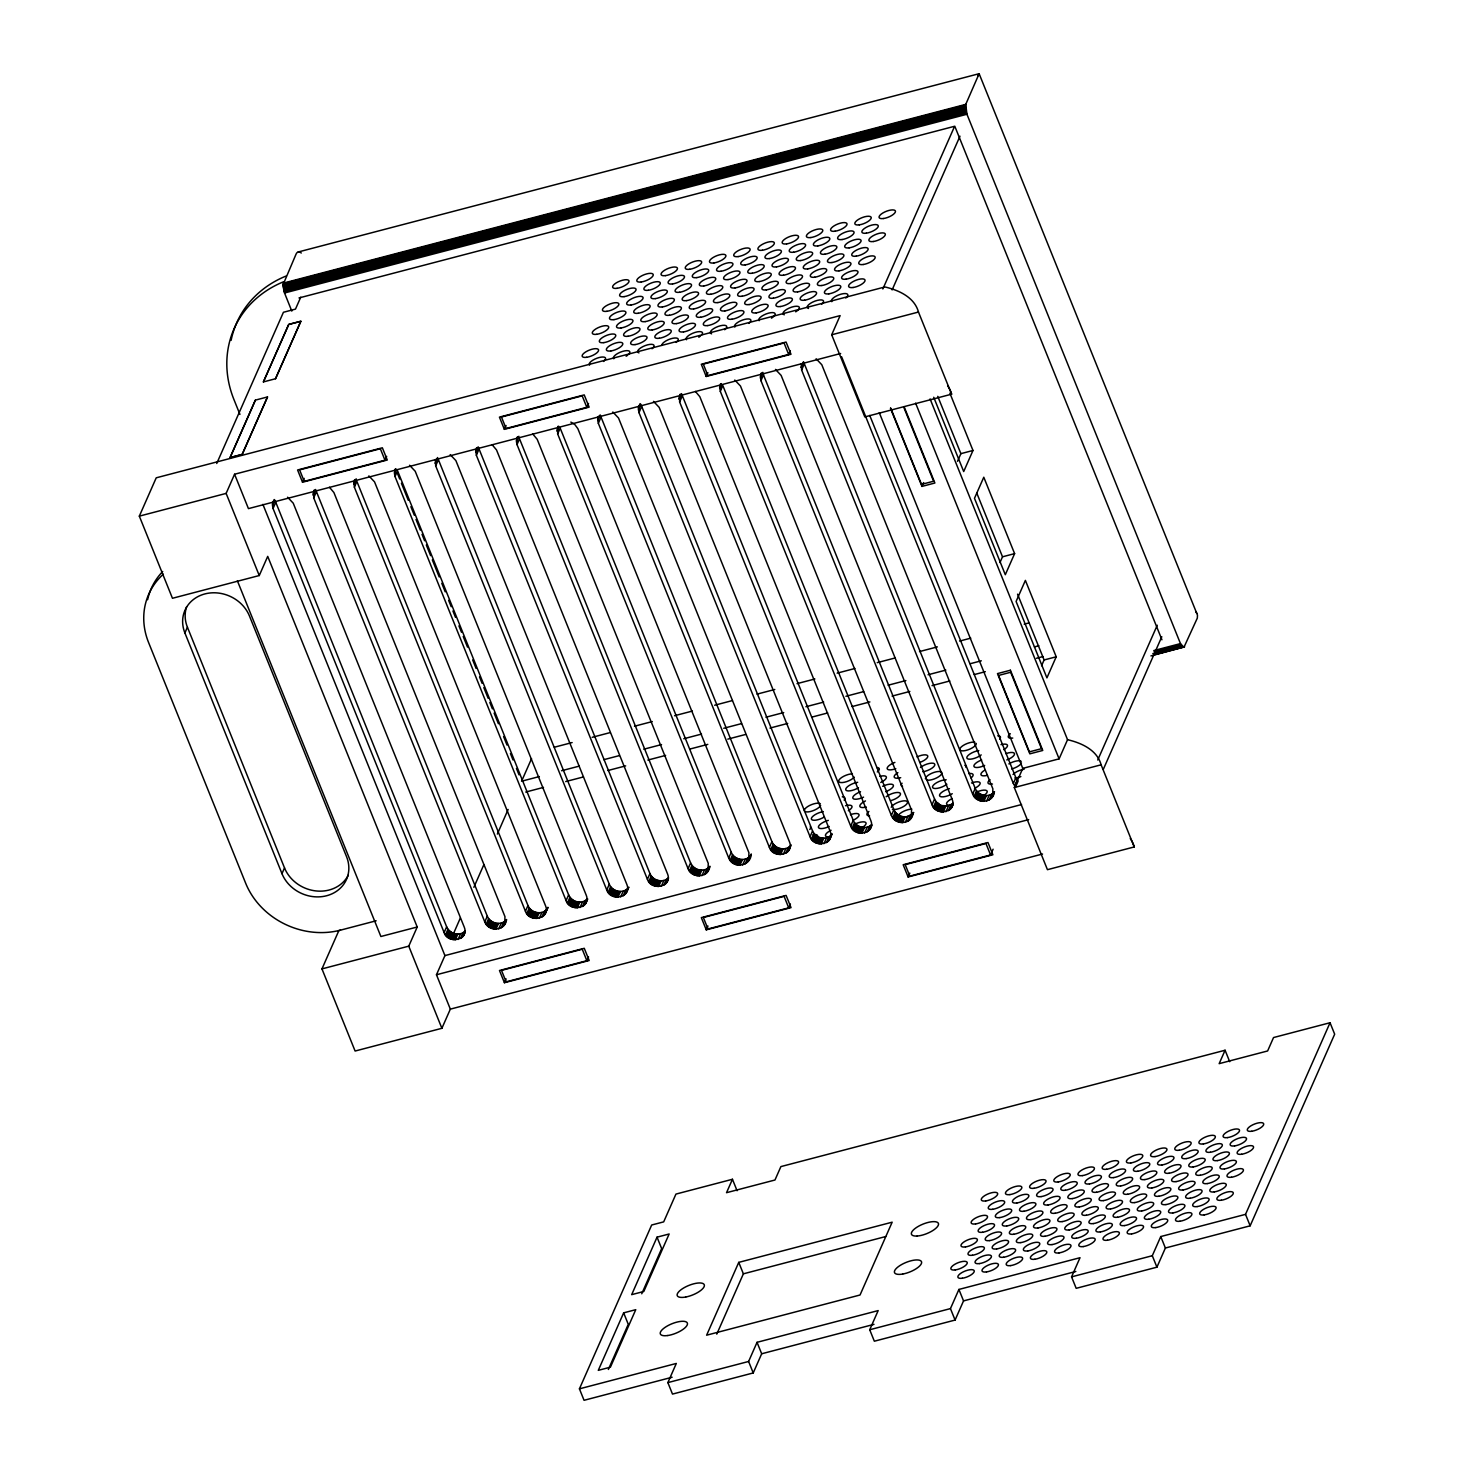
<?xml version="1.0" encoding="UTF-8"?>
<svg xmlns="http://www.w3.org/2000/svg" width="1474" height="1474" viewBox="0 0 1474 1474"><rect width="100%" height="100%" fill="white"/><g stroke="black" fill="none" stroke-linecap="round" stroke-linejoin="round"><path stroke-width="1.5" d="M291.815 311.106L284.537 292.994L283.119 284.611L296.034 254.191A22.018 7.02 75.3 0 1 301.286 253.012M977.796 75.874L979.123 73.7L1197.478 615.137L1197.33 618.085L1183.935 647.326L1180.471 643.604L966.944 114.253L965.746 104.378L979.123 73.7L298.245 251.98M287.559 497.199L293.234 503.187L464.31 927.275C469.414 940.209 447.746 944.466 444.116 932.563L273.04 508.475L272.782 502.118M506.43 920.329C504.753 931.328 488.336 931.826 484.78 921.913L313.704 497.825L313.944 490.289M368.868 475.899L374.543 481.887L545.62 905.976C550.742 918.91 529.074 923.166 525.444 911.264L354.368 487.175L354.589 479.64M409.532 465.25L415.207 471.238L586.284 895.326C591.387 908.26 569.719 912.517 566.09 900.614L395.014 476.526L395.253 468.99M492.095 444.669L496.517 449.938L667.593 874.027C672.715 886.961 651.047 891.217 647.418 879.315L476.342 455.226L476.563 447.691M709.713 867.081C708.036 878.08 691.638 878.578 688.063 868.665L517.006 444.577L517.227 437.041M329.457 487.268L333.898 492.537L504.956 916.625L504.734 924.161M557.651 433.927L560.194 428.179L731.27 852.267C734.163 860.263 747.023 862.401 751.224 854.515C750.413 866.601 732.854 868.96 728.727 858.015L557.651 433.927L557.891 426.391M612.816 412.001L618.509 417.99L789.567 842.078C794.689 854.994 773.021 859.268 769.391 847.366L598.315 423.278L598.057 416.902M653.479 401.352L659.154 407.34L830.231 831.428C835.353 844.344 813.685 848.619 810.055 836.716L638.979 412.628L638.721 406.253M695.378 391.421L699.818 396.69L870.894 820.778C875.998 833.694 854.33 837.969 850.701 826.066L679.625 401.978L679.864 394.442M913.014 813.814C911.337 824.832 894.939 825.329 891.365 815.417L720.289 391.329L720.528 383.793M775.453 369.403L781.128 375.391L952.204 799.479C957.326 812.395 935.658 816.651 932.029 804.767L760.952 380.661L761.174 373.143M570.843 422.098L574.565 424.217L577.845 428.639L748.921 852.727L748.681 860.263M734.789 380.052L740.482 386.041L911.558 810.129L911.319 817.646M435.42 459.519L435.678 465.876L606.754 889.964C610.383 901.867 632.051 897.611 626.947 884.676L455.871 460.588L450.178 454.6M801.34 363.654L801.616 370.011L972.674 794.118C976.249 804.03 992.647 803.533 994.324 792.515M708.017 870.913L708.257 863.377L537.181 439.289L532.759 434.019M992.628 796.347L992.868 788.83L821.792 364.723L816.117 358.753M255.389 400.117L230.11 457.585L242.141 454.434L267.513 396.948L255.389 400.117L230.036 457.603L242.215 454.416L267.513 396.948M263.404 381.913L288.683 324.446L300.807 321.277L275.527 378.744L263.404 381.913L288.775 324.427L300.88 321.258L275.509 378.744M473.854 887.33L483.767 864.87M508.125 809.466L497.346 834.081M139.33 516.14L156.226 477.816L884.916 286.951A207.41 73.184 -22 0 1 918.468 312.046L951.614 394.184L864.814 416.921L831.686 334.782L840.125 315.62L234.569 474.241L226.13 493.403L259.258 575.542L172.458 598.278L139.33 516.14L226.13 493.403M216.733 463.499L283.432 312.267L295.482 309.116L300.733 297.214M184.895 632.954A35.229 30.991 23.8 0 1 204.849 593.93A35.229 30.991 23.8 0 1 249.475 616.04L346.574 856.726A35.229 30.991 23.8 0 1 326.602 895.75A35.229 30.991 23.8 0 1 281.976 873.658L184.895 632.954L187.419 627.205A35.229 30.991 23.8 0 1 186.59 606.846M272.469 503.334L274.164 499.52M272.34 504.624L274.035 500.792M272.395 505.914L274.919 500.165L446.659 926.814C449.386 933.871 459.648 936.653 465.139 931.126L462.596 936.874M273.04 508.475L275.583 502.726M259.258 575.542L267.715 556.38L417.216 926.999L408.759 946.161L441.887 1028.299L355.105 1051.036L321.958 968.897L338.873 930.573L376.165 920.789M302.52 482.219L297.582 469.985L382.356 447.783L387.293 460.017L302.52 482.219L304.197 478.387M313.004 493.974L314.681 490.142M313.059 495.264L315.583 489.515L487.304 916.165C490.142 923.682 501.639 926.206 506.614 919.5L504.071 925.248M313.704 497.825L316.247 492.076M353.649 483.325L355.345 479.492M353.705 484.614L356.247 478.866M354.368 487.175L356.892 481.427L527.968 905.515C530.787 913.032 542.303 915.557 547.259 908.85M384.972 460.201L380.347 448.741L299.609 469.893L304.234 481.353L384.972 460.201L386.667 456.369M394.313 472.675L396.009 468.843M394.369 473.965L396.064 470.132M395.014 476.526L397.556 470.777L568.632 894.865C571.359 901.922 581.622 904.704 587.113 899.177L584.57 904.925M435.033 463.315L437.557 457.566L609.296 884.216C612.115 891.715 623.613 894.257 628.587 887.532M435.678 465.876L438.22 460.128M281.976 873.658L284.519 867.91L187.419 627.205M475.641 451.357L477.318 447.525M475.678 452.665L478.221 446.917L649.942 873.566C652.687 880.623 662.95 883.387 668.422 877.878L665.88 883.626M476.342 455.226L478.866 449.478M504.366 429.339L499.428 417.124L584.22 394.903L589.139 407.137L504.366 429.339L506.061 425.507M516.287 440.708L517.982 436.875M516.342 442.016L518.885 436.267M517.006 444.577L519.53 438.828L690.606 862.916C693.425 870.415 704.941 872.958 709.897 866.233L707.373 871.982M556.951 430.058L558.646 426.226M557.006 431.366L558.701 427.534M586.818 407.321L582.193 395.861L501.455 417.013L506.079 428.473L586.818 407.321L588.513 403.489M597.615 419.408L599.292 415.576M597.67 420.716L600.194 414.968L771.915 841.617C774.661 848.656 784.923 851.438 790.396 845.929L787.871 851.677M598.315 423.278L600.858 417.529M638.408 407.487L640.084 403.655M638.26 408.759L639.956 404.926M638.316 410.067L640.858 404.318L812.579 830.967C815.398 838.466 826.914 841.009 831.87 834.284M638.979 412.628L641.503 406.879M678.924 398.109L680.62 394.277M444.116 932.563L446.659 926.814M678.98 399.417L681.522 393.669L853.243 820.318C855.97 827.356 866.233 830.138 871.724 824.629L869.181 830.378M679.625 401.978L682.167 396.23M445.461 934.94L448.004 929.191M446.364 936.027L448.888 930.278M447.396 936.985L449.938 931.236M448.557 937.832L451.081 932.084M449.791 938.551L452.334 932.802M451.118 939.104L460.349 917.989M531.561 758.631L521.593 781.22L539.373 776.558M441.887 1028.299L450.344 1009.137L436.47 974.756L444.927 955.594L262.906 504.366M452.5 939.509L455.042 933.761M453.918 939.749L456.443 934.019M455.319 939.841L457.861 934.092M458.064 939.472L460.607 933.724M706.212 376.478L701.292 364.244L786.066 342.042L791.004 354.257L706.212 376.478L707.907 372.646M460.551 938.459L463.076 932.71M461.638 937.74L464.163 931.992M463.407 935.898L465.102 932.065M719.588 387.459L721.283 383.627M719.644 388.749L721.32 384.917M484.78 921.913L487.304 916.165M720.289 391.329L722.831 385.58L893.907 809.668C896.726 817.167 908.224 819.71 913.198 812.985M486.125 924.29L488.649 918.542M487.028 925.377L489.552 919.629M488.06 926.335L490.584 920.587M489.202 927.183L491.745 921.434M490.455 927.901L492.998 922.153M491.782 928.454L494.324 922.706M493.164 928.86L495.688 923.111M494.564 929.099L497.107 923.35M495.983 929.173L498.507 923.443M498.728 928.823L501.252 923.074M501.197 927.809L503.739 922.061M502.284 927.091L504.827 921.342M503.26 926.225L505.785 920.476M760.252 376.81L761.929 372.977M760.289 378.099L761.984 374.267M525.444 911.264L527.968 905.515M760.952 380.661L763.477 374.93L762.832 372.351M526.771 913.64L529.313 907.892M527.674 914.728L530.216 908.979M528.724 915.686L531.248 909.937M529.866 916.533L532.409 910.785M531.119 917.252L533.662 911.503M532.446 917.805L534.97 912.056M504.421 982.716L499.483 970.5L584.257 948.298L589.195 960.514L504.421 982.716L506.098 978.883M533.828 918.21L536.352 912.461M535.228 918.449L537.77 912.701M536.647 918.523L539.171 912.774M539.373 918.173L541.916 912.424M788.664 354.442L784.057 342.981L703.301 364.133L707.925 375.594L788.664 354.442L790.359 350.609M541.861 917.16L544.403 911.411M542.948 916.441L545.491 910.692M543.906 915.575L546.449 909.827M546.191 911.116L547.886 907.284M544.735 914.599L547.923 907.763M800.953 367.45L803.496 361.701L975.217 788.369C978.036 795.868 989.551 798.392 994.508 791.685L991.984 797.434M566.09 900.614L568.632 894.865M801.616 370.011L804.141 364.262M567.435 902.991L569.977 897.242M568.338 904.059L570.88 898.311M569.369 905.036L571.912 899.287M570.53 905.884L573.054 900.135M571.783 906.602L574.307 900.854M573.11 907.155L575.634 901.406M574.473 907.56L577.016 901.812M575.892 907.8L578.416 902.051M577.292 907.873L579.835 902.125M580.037 907.523L582.58 901.775M582.525 906.51L585.049 900.761M583.612 905.791L586.136 900.043M585.381 903.931L587.739 899.029M606.754 889.964L609.296 884.216M608.099 892.341L610.623 886.593M609.002 893.41L611.526 887.661M610.033 894.386L612.576 888.638M611.194 895.234L613.718 889.485M612.429 895.952L614.971 890.204M613.755 896.505L616.298 890.757M882.852 288.978L954.36 126.856M586.873 960.698L582.248 949.238L501.51 970.389L506.135 981.85L586.873 960.698L588.55 956.866M615.137 896.911L617.68 891.162M616.537 897.15L619.08 891.402M617.956 897.224L620.499 891.475M620.701 896.874L623.244 891.125M623.189 895.86L625.713 890.112M624.276 895.142L626.8 889.393M625.234 894.276L627.758 888.527M626.045 893.281L628.882 887.201M892.12 289.917L959.979 136.198M647.418 879.315L649.942 873.566M648.763 881.692L651.287 875.943M649.647 882.76L652.19 877.012M650.697 883.737L653.222 877.988M651.84 884.584L654.382 878.836M653.093 885.284L655.635 879.554M654.419 885.856L656.962 880.107M655.801 886.261L658.325 880.512M657.201 886.5L659.744 880.752M658.62 886.574L661.144 880.826M661.365 886.224L663.89 880.475M663.834 885.211L666.377 879.462M664.921 884.492L667.464 878.744M666.709 882.631L668.404 878.799M688.063 868.665L690.606 862.916M689.408 871.042L691.951 865.293M690.311 872.111L692.854 866.362M691.343 873.087L693.886 867.338M692.504 873.935L695.046 868.186M693.757 874.635L696.281 868.886M695.083 875.206L697.607 869.457M696.447 875.611L698.989 869.863M697.865 875.851L700.39 870.102M699.266 875.924L701.808 870.176M702.011 875.574L704.554 869.826M704.498 874.561L707.041 868.812M705.585 873.824L708.128 868.075M706.543 872.976L709.086 867.228M728.727 858.015L731.27 852.267M730.072 860.392L732.615 854.644M730.975 861.461L733.499 855.712M732.007 862.437L734.549 856.689M733.168 863.285L735.692 857.536M734.402 863.985L736.945 858.236M706.267 929.854L701.329 917.62L786.103 895.418L791.041 907.634L706.267 929.854L707.962 926.022M735.729 864.556L738.271 858.808M737.111 864.962L739.653 859.213M738.529 865.201L741.053 859.453M739.93 865.275L742.472 859.526M742.675 864.925L745.218 859.176M745.162 863.911L747.687 858.163M746.249 863.174L748.774 857.426M747.207 862.327L749.75 856.578M748.018 861.332L751.187 854.017M904.225 407.008L934.885 483.011L921.969 486.402L923.645 482.569M769.391 847.366L771.915 841.617M770.736 849.743L773.26 843.994M771.639 850.811L774.163 845.063M772.671 851.788L775.195 846.039M773.813 852.635L776.356 846.887M775.066 853.335L777.609 847.587M776.393 853.907L778.935 848.158M777.775 854.312L780.299 848.563M779.175 854.552L781.717 848.803M780.594 854.625L783.118 848.877M783.339 854.275L785.863 848.527M957.51 461.325L960.882 453.66L937.759 396.34M785.808 853.262L788.35 847.513M786.895 852.525L789.438 846.776M788.682 850.682L791.225 844.934M949.882 393.171L972.987 450.473L963.701 471.551L933.724 397.261M810.055 836.716L812.579 830.967M811.382 839.093L813.924 833.344M812.285 840.162L814.827 834.413M813.335 841.138L815.859 835.389M814.477 841.986L817.02 836.237M815.73 842.686L818.254 836.937M817.057 843.257L819.581 837.508M788.719 907.837L784.094 896.358L703.356 917.51L707.981 928.97L788.719 907.837L790.414 904.004M818.438 843.662L820.963 837.914M672.126 1377.232L584.054 1400.3L579.429 1388.84L651.674 1225.005L663.687 1221.872L675.94 1194.087L732.449 1179.274L737.074 1190.734M819.839 843.902L822.381 838.153M821.258 843.976L823.782 838.227M823.984 843.625L826.527 837.877M826.472 842.612L829.014 836.864M827.559 841.875L830.102 836.127M828.517 841.028L831.06 835.279M829.346 840.033L832.184 833.952M623.649 1312.855L598.297 1370.341L610.402 1367.172L635.755 1309.686L623.649 1312.855L628.274 1324.315L608.357 1369.475M657.036 1237.165L631.683 1294.651L643.788 1291.482L669.141 1233.996L657.036 1237.165L661.66 1248.625L641.743 1293.785M850.701 826.066L853.243 820.318M852.046 828.443L854.588 822.695M852.949 829.512L855.491 823.763M853.98 830.488L856.523 824.74M855.141 831.336L857.665 825.587M856.394 832.036L858.918 826.288M857.721 832.607L860.245 826.859M859.084 833.013L861.627 827.264M860.503 833.252L863.027 827.504M861.903 833.326L864.446 827.577M864.648 832.976L867.191 827.227M867.136 831.962L869.66 826.214M868.223 831.225L870.747 825.477M869.992 829.383L871.687 825.551M999.962 562.552L1002.504 556.803L976.801 493.127M891.365 815.417L893.907 809.668M732.449 1179.274L726.535 1192.687L774.974 1180.011L780.888 1166.597L1225.078 1050.243L1229.703 1061.704M892.71 817.794L895.234 812.045M893.613 818.862L896.137 813.114M894.644 819.839L897.187 814.09M895.805 820.686L898.329 814.938M1014.609 553.634L1005.305 574.713L974.48 498.304L983.784 477.226L1014.609 553.634L1002.504 556.803M897.04 821.387L899.582 815.638M898.366 821.958L900.909 816.209M899.748 822.363L902.291 816.614M901.148 822.603L903.691 816.854M902.567 822.676L905.11 816.928M905.312 822.326L907.837 816.578M907.8 821.313L910.324 815.564M908.887 820.576L911.411 814.827M909.845 819.71L912.369 813.961M910.656 818.733L913.493 812.653M1225.078 1050.243L1219.164 1063.657L1267.622 1050.962L1273.536 1037.549L1330.045 1022.735L1245.53 1214.355L1160.757 1236.557L1165.381 1248.017L1156.924 1267.179L1076.186 1288.331L1071.561 1276.871L1080.018 1257.709L958.911 1289.437L963.535 1300.897L955.078 1320.059L874.34 1341.211L869.715 1329.751L878.172 1310.589L757.046 1342.317L761.671 1353.777L753.232 1372.939L672.494 1394.091L667.869 1382.612L676.308 1363.45L579.429 1388.84M932.029 804.767L934.553 799.019L763.477 374.93M933.374 807.144L935.898 801.395L934.553 799.019M934.258 808.213L936.801 802.464L935.898 801.395M935.308 809.189L937.832 803.441L936.801 802.464M936.451 810.037L938.993 804.288L937.832 803.441M908.113 876.975L903.175 864.741L987.967 842.538L992.886 854.773L908.113 876.975L909.808 873.142M937.704 810.737L940.246 804.988L938.993 804.288M738.75 1262.37L706.636 1335.186L860.042 1295.001L892.157 1222.186L738.75 1262.37L743.375 1273.831L716.769 1334.154M939.03 811.308L941.573 805.559L948.501 805.928L953.033 803.312L950.49 809.06M940.412 811.713L942.936 805.965M941.812 811.953L944.355 806.204M943.231 812.027L945.755 806.278M945.976 811.677L948.501 805.928M948.445 810.663L950.988 804.915M949.532 809.926L952.075 804.178M951.32 808.084L953.015 804.251M972.674 794.118L975.217 788.369M974.019 796.494L976.562 790.746M974.922 797.563L977.465 791.814M975.954 798.539L978.496 792.791M977.115 799.387L979.657 793.638M978.368 800.087L980.892 794.339M979.694 800.658L982.218 794.91M981.058 801.064L983.6 795.315M1041.565 665.714L1044.108 659.965L1017.557 594.169M982.476 801.303L985.001 795.555M983.877 801.377L986.419 795.628M986.622 801.027L989.165 795.278M989.109 800.014L991.652 794.265M990.196 799.277L992.739 793.528M991.154 798.411L993.697 792.662M1056.213 656.796L1046.927 677.874L1016.102 601.466L1025.388 580.388L1056.213 656.796L1044.108 659.965M753.232 1372.939L748.608 1361.479L757.046 1342.317M1015.881 777.719L1017.226 780.096L1014.683 785.845L1013.338 783.468L1015.881 777.719L869.734 415.428M930.076 398.901L1067.544 739.69A207.41 73.184 -22 0 1 1101.115 764.803L1134.243 846.942L1047.443 869.678L1014.315 787.54L1022.772 768.378L879.278 412.683M1015.586 786.913L1018.11 781.165L1017.226 780.096M990.565 854.957L985.94 843.497L905.202 864.648L909.827 876.109L990.565 854.957L993.107 849.208M1022.772 768.378L1059.106 758.852L1067.544 739.69M1097.743 760.013L1157.256 625.234M1103.307 769.373L1161.807 636.713M955.078 1320.059L950.454 1308.599L958.911 1289.437M1156.924 1267.179L1152.3 1255.719L1160.757 1236.557M1165.381 1248.017L1250.155 1225.815L1334.67 1034.195L1330.045 1022.735M283.34 283.119L965.746 104.378M283.211 283.8L965.599 105.078M283.119 284.611L965.525 105.87M283.1 285.495L965.507 106.754M283.137 286.472L965.544 107.731M283.248 287.504L965.636 108.763M283.395 288.591L965.802 109.85M283.616 289.696L966.004 110.955M283.874 290.82L966.281 112.079M284.187 291.926L966.594 113.185M284.537 292.994L966.944 114.253M299.001 297.951L954.784 126.23L1161.936 639.79M831.686 334.782L918.468 312.046M840.641 353.502L248.443 508.622L234.569 474.241M960.882 453.66L972.987 450.473M554.316 747.226L572.133 742.564M592.179 737.313L609.996 732.633M634.483 726.221L652.3 721.56M674.576 715.719L692.393 711.058M714.65 705.235L732.467 700.555M756.973 694.143L774.79 689.482M797.047 683.641L814.864 678.98M837.14 673.157L854.957 668.477M877.214 662.655L895.031 657.994M919.536 651.563L937.353 646.902M959.611 641.079L970.758 638.15M1024.19 624.165L1028.649 622.986M561.576 770.736L579.356 766.093M603.787 759.681L619.338 755.609M643.769 749.216L661.531 744.573M683.752 738.75L701.513 734.089M723.734 728.267L741.496 723.623M765.927 717.23L783.707 712.568M805.909 706.746L823.671 702.103M845.892 696.281L863.653 691.619M888.103 685.226L905.865 680.564M928.067 674.76L945.847 670.099M970.261 663.705L981.316 660.813M1034.416 646.902L1038.838 645.741M525.739 792.054L543.501 787.392M565.703 781.57L583.464 776.927M607.896 770.534L625.658 765.872M647.86 760.068L665.622 755.407M690.035 749.013L707.796 744.37M727.788 739.137L745.549 734.476M769.962 728.082L787.724 723.421M812.156 717.027L827.688 712.955M852.119 706.562L869.881 701.919M892.083 696.096L909.845 691.453M932.047 685.631L949.809 680.97M974.24 674.576L985.332 671.683M1036.406 658.307L1043.058 656.556M1153.792 650.587L1180.471 643.604M1154.234 651.471L1180.895 644.47M1154.676 652.245L1181.356 645.262M1152.926 653.516L1181.816 645.944M1153.368 654.069L1182.277 646.496M1153.829 654.474L1182.719 646.92M1154.253 654.769L1183.161 647.197M1150.936 655.912L1184.58 646.883M417.216 926.999L380.882 936.506L237.388 580.811M321.958 968.897L408.759 946.161M1014.315 787.54L1101.115 764.803M444.927 955.594L1021.537 804.546M436.47 974.756L1028.668 819.618M450.344 1009.137L1042.542 854.017M743.375 1273.831L885.671 1236.557M761.671 1353.777L873.99 1324.352M963.535 1300.897L1075.836 1271.472M667.869 1382.612L748.608 1361.479M869.715 1329.751L950.454 1308.599M1071.561 1276.871L1152.3 1255.719M940.246 804.988L941.573 805.559M1195.709 611.452L1196.833 613.368M1245.53 1214.355L1250.155 1225.815M915.612 403.157L1059.106 758.852M903.654 406.935L933.613 481.224L921.508 484.393L890.683 407.985M890.443 408.28L921.969 486.402M1013.338 783.468L841.617 356.8M397.132 472.638L399.712 479.032M401.425 483.288L408.298 500.312M410.859 506.688L414.305 515.2M416.018 519.456L420.311 530.106M422.025 534.362L424.604 540.737M426.318 544.993L430.611 555.643M432.324 559.899L439.197 576.924M441.776 583.299L445.203 591.811M448.63 600.323L451.21 606.717M452.923 610.973L455.503 617.348M458.93 625.86L461.509 632.254M463.223 636.51L467.516 647.141M472.675 659.91L476.102 668.422M479.529 676.934L482.109 683.328M483.822 687.584L488.115 698.215M489.829 702.472L492.408 708.865M494.122 713.121L498.415 723.752M503.574 736.521L507.001 745.033M510.446 753.546L513.007 759.939M516.453 768.451L519.014 774.827M239.93 414.415L233.924 399.509A110.071 96.823 23.8 0 1 283.469 281.81M340.476 930.149A74.861 65.851 23.8 0 1 245.642 883.166L148.561 642.461A74.861 65.851 23.8 0 1 163.338 574.197M348.361 875.077A35.229 30.991 23.8 0 1 315.841 890.922A35.229 30.991 23.8 0 1 284.519 867.91M147.603 599.715A74.861 65.851 23.8 0 1 162.711 571.488M854.275 777.167A8.807 3.114 -22 0 1 842.557 782.547A8.807 3.114 -22 0 1 840.309 778.53A8.807 3.114 -22 0 1 852.414 773.85M858.476 787.761A8.807 3.114 -22 0 1 845.707 789.585A8.807 3.114 -22 0 1 857.684 782.307M876.643 767.512A8.807 3.114 -22 0 1 877.288 771.971M879.867 776.374A8.807 3.114 -22 0 1 886.408 777.167A8.807 3.114 -22 0 1 880.752 782.473M895.805 768.691A8.807 3.114 -22 0 1 887.127 768.562A8.807 3.114 -22 0 1 894.902 762.39M900.706 777.701A8.807 3.114 -22 0 1 894.294 777.277A8.807 3.114 -22 0 1 897.887 772.652M920.476 767.438A8.807 3.114 -22 0 1 931.568 763.145A8.807 3.114 -22 0 1 933.632 766.83A8.807 3.114 -22 0 1 922.89 771.768M917.012 756.936A8.807 3.114 -22 0 1 927.68 755.775A8.807 3.114 -22 0 1 920.034 762.353M976.267 743.467A8.807 3.114 -22 0 1 965.636 750.506A8.807 3.114 -22 0 1 961.416 746.802A8.807 3.114 -22 0 1 974.922 742.288M981.205 754.909A8.807 3.114 -22 0 1 970.113 759.202A8.807 3.114 -22 0 1 968.049 755.499A8.807 3.114 -22 0 1 978.791 750.579M1000.975 744.646A8.807 3.114 -22 0 1 1007.387 745.052A8.807 3.114 -22 0 1 1003.794 749.695M997.751 735.784A8.807 3.114 -22 0 1 999.612 739.1M1012.749 738.069A8.807 3.114 -22 0 1 1010.316 733.72M1021.445 763.016A8.807 3.114 -22 0 1 1011.68 768.967M1008.861 763.919A8.807 3.114 -22 0 1 1021.206 761.376M1005.876 753.656A8.807 3.114 -22 0 1 1014.554 753.767A8.807 3.114 -22 0 1 1006.779 759.958M987.451 775.306A8.807 3.114 -22 0 1 981.039 774.9A8.807 3.114 -22 0 1 984.632 770.257M984.669 765.411A8.807 3.114 -22 0 1 974.001 766.572A8.807 3.114 -22 0 1 981.647 759.994M968.639 773.574A8.807 3.114 -22 0 1 971.071 777.904M964.788 765.282A8.807 3.114 -22 0 1 965.949 767.383M946.842 784.242A8.807 3.114 -22 0 1 935.198 788.535A8.807 3.114 -22 0 1 934.553 784.076A8.807 3.114 -22 0 1 946.197 779.783M925.432 778.88A8.807 3.114 -22 0 1 936.045 771.842A8.807 3.114 -22 0 1 940.265 775.545A8.807 3.114 -22 0 1 926.759 780.041M902.53 786.397A8.807 3.114 -22 0 1 902.07 783.228M886.114 796.771A8.807 3.114 -22 0 1 900.098 793.104A8.807 3.114 -22 0 1 890.572 800.695M882.65 786.268A8.807 3.114 -22 0 1 893.318 785.108A8.807 3.114 -22 0 1 885.671 791.685M866.343 807.033A8.807 3.114 -22 0 1 859.803 806.241A8.807 3.114 -22 0 1 865.459 800.935M863.561 797.139A8.807 3.114 -22 0 1 852.893 798.3A8.807 3.114 -22 0 1 860.54 791.722M845.505 805.707A8.807 3.114 -22 0 1 851.917 806.131A8.807 3.114 -22 0 1 848.324 810.755M842.28 796.844A8.807 3.114 -22 0 1 844.141 800.161M824.095 817.112A8.807 3.114 -22 0 1 811.345 818.918A8.807 3.114 -22 0 1 823.303 811.64M820.631 805.449A8.807 3.114 -22 0 1 808.194 811.898A8.807 3.114 -22 0 1 807.457 806.72A8.807 3.114 -22 0 1 820.392 803.809M1020.856 776.614A8.807 3.114 -22 0 1 1014.904 777.83M1013.043 774.513A8.807 3.114 -22 0 1 1024.135 769.207M992.463 784.039A8.807 3.114 -22 0 1 990.031 779.709M976.433 792.201A8.807 3.114 -22 0 1 986.843 790.727A8.807 3.114 -22 0 1 981.573 796.734M971.513 782.989A8.807 3.114 -22 0 1 980.063 782.731A8.807 3.114 -22 0 1 974.535 788.406M953.088 804.638A8.807 3.114 -22 0 1 946.548 803.846A8.807 3.114 -22 0 1 952.204 798.558M952.259 793.712A8.807 3.114 -22 0 1 939.638 795.905A8.807 3.114 -22 0 1 949.44 788.664M936.064 802.777A8.807 3.114 -22 0 1 938.625 805.044M913.696 812.45A8.807 3.114 -22 0 1 904.649 817.333M898.256 815.619A8.807 3.114 -22 0 1 911.835 809.134M891.217 807.291A8.807 3.114 -22 0 1 903.028 800.935A8.807 3.114 -22 0 1 905.441 805.265A8.807 3.114 -22 0 1 892.396 809.392M869.568 815.896A8.807 3.114 -22 0 1 868.923 811.437M853.372 824.979A8.807 3.114 -22 0 1 864.796 821.995A8.807 3.114 -22 0 1 862.401 827.411M850.387 814.717A8.807 3.114 -22 0 1 858.955 814.44A8.807 3.114 -22 0 1 853.428 820.134M829.954 836.79A8.807 3.114 -22 0 1 825.44 835.132A8.807 3.114 -22 0 1 831.096 830.267M829.199 826.472A8.807 3.114 -22 0 1 818.402 827.246A8.807 3.114 -22 0 1 828.314 820.373M813.169 834.634A8.807 3.114 -22 0 1 817.517 836.771M810.239 826.803A8.807 3.114 -22 0 1 809.76 829.512M947.635 385.82A207.41 73.184 -22 0 1 951.614 394.184M1130.263 838.559A207.41 73.184 -22 0 1 1134.243 846.942M231.105 340.365A110.071 96.823 23.8 0 1 286.011 276.062M831.797 301.673A8.807 3.114 -22 0 1 841.322 294.081A8.807 3.114 -22 0 1 845.781 298.006M808.507 308.471A8.807 3.114 -22 0 1 810.313 303.423A8.807 3.114 -22 0 1 821.423 299.922A8.807 3.114 -22 0 1 821.552 304.344M784.279 314.81A8.807 3.114 -22 0 1 786.674 309.393A8.807 3.114 -22 0 1 798.097 306.408A8.807 3.114 -22 0 1 795.702 311.825M759.128 320.706A8.807 3.114 -22 0 1 763.716 315.031A8.807 3.114 -22 0 1 774.237 312.875A8.807 3.114 -22 0 1 771.473 318.163M734.9 327.044A8.807 3.114 -22 0 1 744.425 319.471A8.807 3.114 -22 0 1 748.884 323.377M711.61 333.843A8.807 3.114 -22 0 1 713.416 328.794A8.807 3.114 -22 0 1 724.545 325.293A8.807 3.114 -22 0 1 724.674 329.734M686.46 339.739A8.807 3.114 -22 0 1 694.917 332.461A8.807 3.114 -22 0 1 701.661 334.948M700.445 336.072A8.807 3.114 -22 0 1 698.805 337.214M661.844 345.377A8.807 3.114 -22 0 1 672.807 338.265A8.807 3.114 -22 0 1 676.216 342.429M638.942 352.894A8.807 3.114 -22 0 1 640.748 347.846A8.807 3.114 -22 0 1 651.877 344.326A8.807 3.114 -22 0 1 652.005 348.767M613.792 358.772A8.807 3.114 -22 0 1 622.249 351.494A8.807 3.114 -22 0 1 628.993 353.981M627.777 355.105A8.807 3.114 -22 0 1 626.137 356.247M589.563 365.11A8.807 3.114 -22 0 1 599.107 357.537A8.807 3.114 -22 0 1 603.548 361.462M1010.409 670.228L997.474 673.6L1029.847 753.84L1042.763 750.45L1010.409 670.228M1010.685 672.255L998.58 675.442L1029.386 751.851L1041.51 748.681L1010.685 672.255M902.678 1274.052A14.537 5.122 -22 0 0 921.545 1261.836A14.537 5.122 -22 0 0 899.859 1265.613A14.537 5.122 -22 0 0 902.678 1274.052M667.777 1335.518A14.537 5.122 -22 0 0 687.455 1323.486A14.537 5.122 -22 0 0 666.377 1326.526A14.537 5.122 -22 0 0 667.777 1335.518M685.705 1297.028A14.537 5.122 -22 0 0 704.259 1284.757A14.537 5.122 -22 0 0 682.388 1288.773A14.537 5.122 -22 0 0 685.705 1297.028M917.215 1236.023A14.537 5.122 -22 0 0 938.496 1224.581A14.537 5.122 -22 0 0 919.076 1225.944A14.537 5.122 -22 0 0 917.215 1236.023M1251.776 1131.258A8.807 3.114 -22 0 0 1263.734 1123.98A8.807 3.114 -22 0 0 1250.984 1125.786A8.807 3.114 -22 0 0 1251.776 1131.258M1227.584 1137.596A8.807 3.114 -22 0 0 1239.542 1130.3A8.807 3.114 -22 0 0 1226.792 1132.124A8.807 3.114 -22 0 0 1227.584 1137.596M1203.41 1143.935A8.807 3.114 -22 0 0 1215.368 1136.638A8.807 3.114 -22 0 0 1202.618 1138.462A8.807 3.114 -22 0 0 1203.41 1143.935M1179.218 1150.254A8.807 3.114 -22 0 0 1191.176 1142.976A8.807 3.114 -22 0 0 1178.426 1144.801A8.807 3.114 -22 0 0 1179.218 1150.254M1155.026 1156.593A8.807 3.114 -22 0 0 1166.984 1149.315A8.807 3.114 -22 0 0 1154.234 1151.139A8.807 3.114 -22 0 0 1155.026 1156.593M1130.853 1162.931A8.807 3.114 -22 0 0 1142.811 1155.653A8.807 3.114 -22 0 0 1130.061 1157.477A8.807 3.114 -22 0 0 1130.853 1162.931M1106.661 1169.269A8.807 3.114 -22 0 0 1118.619 1161.991A8.807 3.114 -22 0 0 1105.869 1163.797A8.807 3.114 -22 0 0 1106.661 1169.269M1082.469 1175.607A8.807 3.114 -22 0 0 1094.427 1168.329A8.807 3.114 -22 0 0 1081.676 1170.135A8.807 3.114 -22 0 0 1082.469 1175.607M1207.298 1183.585A8.807 3.114 -22 0 0 1219.256 1176.289A8.807 3.114 -22 0 0 1206.506 1178.113A8.807 3.114 -22 0 0 1207.298 1183.585M1086.375 1215.258A8.807 3.114 -22 0 0 1098.333 1207.98A8.807 3.114 -22 0 0 1085.583 1209.785A8.807 3.114 -22 0 0 1086.375 1215.258M1110.567 1208.92A8.807 3.114 -22 0 0 1122.525 1201.642A8.807 3.114 -22 0 0 1109.775 1203.466A8.807 3.114 -22 0 0 1110.567 1208.92M1034.103 1188.284A8.807 3.114 -22 0 0 1046.061 1180.987A8.807 3.114 -22 0 0 1033.311 1182.811A8.807 3.114 -22 0 0 1034.103 1188.284M1224.452 1168.919A8.807 3.114 -22 0 0 1236.41 1161.641A8.807 3.114 -22 0 0 1223.66 1163.465A8.807 3.114 -22 0 0 1224.452 1168.919M1127.702 1194.253A8.807 3.114 -22 0 0 1139.66 1186.975A8.807 3.114 -22 0 0 1126.91 1188.799A8.807 3.114 -22 0 0 1127.702 1194.253M1120.701 1185.925A8.807 3.114 -22 0 0 1132.658 1178.647A8.807 3.114 -22 0 0 1119.908 1180.471A8.807 3.114 -22 0 0 1120.701 1185.925M1231.49 1177.247A8.807 3.114 -22 0 0 1243.448 1169.969A8.807 3.114 -22 0 0 1230.698 1171.775A8.807 3.114 -22 0 0 1231.49 1177.247M992.739 1209.288A8.807 3.114 -22 0 0 1004.697 1201.992A8.807 3.114 -22 0 0 991.947 1203.816A8.807 3.114 -22 0 0 992.739 1209.288M1009.911 1194.603A8.807 3.114 -22 0 0 1021.869 1187.325A8.807 3.114 -22 0 0 1009.119 1189.149A8.807 3.114 -22 0 0 1009.911 1194.603M985.738 1200.941A8.807 3.114 -22 0 0 997.695 1193.664A8.807 3.114 -22 0 0 984.945 1195.488A8.807 3.114 -22 0 0 985.738 1200.941M1016.913 1202.95A8.807 3.114 -22 0 0 1028.889 1195.654A8.807 3.114 -22 0 0 1016.139 1197.478A8.807 3.114 -22 0 0 1016.913 1202.95M1041.105 1196.612A8.807 3.114 -22 0 0 1053.062 1189.334A8.807 3.114 -22 0 0 1040.312 1191.139A8.807 3.114 -22 0 0 1041.105 1196.612M1065.297 1190.273A8.807 3.114 -22 0 0 1077.254 1182.996A8.807 3.114 -22 0 0 1064.504 1184.801A8.807 3.114 -22 0 0 1065.297 1190.273M1089.47 1183.935A8.807 3.114 -22 0 0 1101.428 1176.657A8.807 3.114 -22 0 0 1088.678 1178.481A8.807 3.114 -22 0 0 1089.47 1183.935M1176.086 1181.595A8.807 3.114 -22 0 0 1188.044 1174.299A8.807 3.114 -22 0 0 1175.294 1176.123A8.807 3.114 -22 0 0 1176.086 1181.595M1200.26 1175.257A8.807 3.114 -22 0 0 1212.218 1167.979A8.807 3.114 -22 0 0 1199.467 1169.785A8.807 3.114 -22 0 0 1200.26 1175.257M1151.894 1187.933A8.807 3.114 -22 0 0 1163.852 1180.637A8.807 3.114 -22 0 0 1151.102 1182.461A8.807 3.114 -22 0 0 1151.894 1187.933M1183.125 1189.923A8.807 3.114 -22 0 0 1195.082 1182.627A8.807 3.114 -22 0 0 1182.332 1184.451A8.807 3.114 -22 0 0 1183.125 1189.923M1079.336 1206.93A8.807 3.114 -22 0 0 1091.294 1199.652A8.807 3.114 -22 0 0 1078.544 1201.476A8.807 3.114 -22 0 0 1079.336 1206.93M1055.144 1213.268A8.807 3.114 -22 0 0 1067.102 1205.99A8.807 3.114 -22 0 0 1054.352 1207.796A8.807 3.114 -22 0 0 1055.144 1213.268M1030.971 1219.606A8.807 3.114 -22 0 0 1042.929 1212.31A8.807 3.114 -22 0 0 1030.179 1214.134A8.807 3.114 -22 0 0 1030.971 1219.606M1103.529 1200.591A8.807 3.114 -22 0 0 1115.486 1193.314A8.807 3.114 -22 0 0 1102.736 1195.138A8.807 3.114 -22 0 0 1103.529 1200.591M1006.779 1225.944A8.807 3.114 -22 0 0 1018.737 1218.648A8.807 3.114 -22 0 0 1005.987 1220.472A8.807 3.114 -22 0 0 1006.779 1225.944M982.587 1232.264A8.807 3.114 -22 0 0 994.545 1224.986A8.807 3.114 -22 0 0 981.795 1226.81A8.807 3.114 -22 0 0 982.587 1232.264M975.585 1223.936A8.807 3.114 -22 0 0 987.543 1216.658A8.807 3.114 -22 0 0 974.793 1218.482A8.807 3.114 -22 0 0 975.585 1223.936M1158.933 1196.243A8.807 3.114 -22 0 0 1170.89 1188.965A8.807 3.114 -22 0 0 1158.14 1190.789A8.807 3.114 -22 0 0 1158.933 1196.243M1134.74 1202.581A8.807 3.114 -22 0 0 1146.698 1195.303A8.807 3.114 -22 0 0 1133.948 1197.128A8.807 3.114 -22 0 0 1134.74 1202.581M1072.335 1198.602A8.807 3.114 -22 0 0 1084.293 1191.305A8.807 3.114 -22 0 0 1071.543 1193.129A8.807 3.114 -22 0 0 1072.335 1198.602M1048.143 1204.94A8.807 3.114 -22 0 0 1060.101 1197.643A8.807 3.114 -22 0 0 1047.351 1199.467A8.807 3.114 -22 0 0 1048.143 1204.94M1193.258 1166.929A8.807 3.114 -22 0 0 1205.216 1159.633A8.807 3.114 -22 0 0 1192.466 1161.457A8.807 3.114 -22 0 0 1193.258 1166.929M1217.45 1160.591A8.807 3.114 -22 0 0 1229.408 1153.294A8.807 3.114 -22 0 0 1216.658 1155.119A8.807 3.114 -22 0 0 1217.45 1160.591M1169.066 1173.249A8.807 3.114 -22 0 0 1181.043 1165.971A8.807 3.114 -22 0 0 1168.274 1167.795A8.807 3.114 -22 0 0 1169.066 1173.249M1096.527 1192.263A8.807 3.114 -22 0 0 1108.485 1184.985A8.807 3.114 -22 0 0 1095.735 1186.791A8.807 3.114 -22 0 0 1096.527 1192.263M1144.893 1179.587A8.807 3.114 -22 0 0 1156.85 1172.309A8.807 3.114 -22 0 0 1144.1 1174.133A8.807 3.114 -22 0 0 1144.893 1179.587M1113.662 1177.597A8.807 3.114 -22 0 0 1125.62 1170.319A8.807 3.114 -22 0 0 1112.87 1172.143A8.807 3.114 -22 0 0 1113.662 1177.597M1137.854 1171.259A8.807 3.114 -22 0 0 1149.812 1163.981A8.807 3.114 -22 0 0 1137.062 1165.805A8.807 3.114 -22 0 0 1137.854 1171.259M1186.22 1158.601A8.807 3.114 -22 0 0 1198.178 1151.305A8.807 3.114 -22 0 0 1185.428 1153.129A8.807 3.114 -22 0 0 1186.22 1158.601M1162.028 1164.939A8.807 3.114 -22 0 0 1173.986 1157.643A8.807 3.114 -22 0 0 1161.236 1159.467A8.807 3.114 -22 0 0 1162.028 1164.939M1210.412 1152.263A8.807 3.114 -22 0 0 1222.37 1144.985A8.807 3.114 -22 0 0 1209.62 1146.79A8.807 3.114 -22 0 0 1210.412 1152.263M1234.586 1145.924A8.807 3.114 -22 0 0 1246.543 1138.647A8.807 3.114 -22 0 0 1233.793 1140.471A8.807 3.114 -22 0 0 1234.586 1145.924M1241.624 1154.253A8.807 3.114 -22 0 0 1253.582 1146.975A8.807 3.114 -22 0 0 1240.832 1148.78A8.807 3.114 -22 0 0 1241.624 1154.253M1023.969 1211.259A8.807 3.114 -22 0 0 1035.927 1203.982A8.807 3.114 -22 0 0 1023.177 1205.806A8.807 3.114 -22 0 0 1023.969 1211.259M999.777 1217.598A8.807 3.114 -22 0 0 1011.735 1210.32A8.807 3.114 -22 0 0 998.985 1212.144A8.807 3.114 -22 0 0 999.777 1217.598M1058.295 1181.945A8.807 3.114 -22 0 0 1070.253 1174.649A8.807 3.114 -22 0 0 1057.503 1176.473A8.807 3.114 -22 0 0 1058.295 1181.945M1062.183 1221.596A8.807 3.114 -22 0 0 1074.159 1214.3A8.807 3.114 -22 0 0 1061.409 1216.124A8.807 3.114 -22 0 0 1062.183 1221.596M1038.009 1227.934A8.807 3.114 -22 0 0 1049.967 1220.638A8.807 3.114 -22 0 0 1037.217 1222.462A8.807 3.114 -22 0 0 1038.009 1227.934M1013.817 1234.254A8.807 3.114 -22 0 0 1025.775 1226.976A8.807 3.114 -22 0 0 1013.025 1228.8A8.807 3.114 -22 0 0 1013.817 1234.254M989.644 1240.592A8.807 3.114 -22 0 0 1001.601 1233.314A8.807 3.114 -22 0 0 988.851 1235.138A8.807 3.114 -22 0 0 989.644 1240.592M965.452 1246.93A8.807 3.114 -22 0 0 977.409 1239.652A8.807 3.114 -22 0 0 964.659 1241.476A8.807 3.114 -22 0 0 965.452 1246.93M972.453 1255.258A8.807 3.114 -22 0 0 984.411 1247.981A8.807 3.114 -22 0 0 971.661 1249.805A8.807 3.114 -22 0 0 972.453 1255.258M996.645 1248.939A8.807 3.114 -22 0 0 1008.603 1241.642A8.807 3.114 -22 0 0 995.853 1243.466A8.807 3.114 -22 0 0 996.645 1248.939M1020.819 1242.6A8.807 3.114 -22 0 0 1032.777 1235.304A8.807 3.114 -22 0 0 1020.026 1237.128A8.807 3.114 -22 0 0 1020.819 1242.6M1045.011 1236.262A8.807 3.114 -22 0 0 1056.969 1228.984A8.807 3.114 -22 0 0 1044.218 1230.79A8.807 3.114 -22 0 0 1045.011 1236.262M1069.203 1229.924A8.807 3.114 -22 0 0 1081.161 1222.646A8.807 3.114 -22 0 0 1068.41 1224.47A8.807 3.114 -22 0 0 1069.203 1229.924M1093.376 1223.586A8.807 3.114 -22 0 0 1105.334 1216.308A8.807 3.114 -22 0 0 1092.584 1218.132A8.807 3.114 -22 0 0 1093.376 1223.586M1117.568 1217.248A8.807 3.114 -22 0 0 1129.526 1209.97A8.807 3.114 -22 0 0 1116.776 1211.794A8.807 3.114 -22 0 0 1117.568 1217.248M1141.76 1210.928A8.807 3.114 -22 0 0 1153.718 1203.632A8.807 3.114 -22 0 0 1140.968 1205.456A8.807 3.114 -22 0 0 1141.76 1210.928M1165.934 1204.59A8.807 3.114 -22 0 0 1177.892 1197.293A8.807 3.114 -22 0 0 1165.142 1199.117A8.807 3.114 -22 0 0 1165.934 1204.59M1190.126 1198.251A8.807 3.114 -22 0 0 1202.084 1190.974A8.807 3.114 -22 0 0 1189.334 1192.779A8.807 3.114 -22 0 0 1190.126 1198.251M1214.3 1191.913A8.807 3.114 -22 0 0 1226.276 1184.635A8.807 3.114 -22 0 0 1213.507 1186.441A8.807 3.114 -22 0 0 1214.3 1191.913M1221.356 1200.241A8.807 3.114 -22 0 0 1233.314 1192.945A8.807 3.114 -22 0 0 1220.564 1194.769A8.807 3.114 -22 0 0 1221.356 1200.241M1197.164 1206.58A8.807 3.114 -22 0 0 1209.122 1199.283A8.807 3.114 -22 0 0 1196.372 1201.107A8.807 3.114 -22 0 0 1197.164 1206.58M1172.972 1212.899A8.807 3.114 -22 0 0 1184.93 1205.621A8.807 3.114 -22 0 0 1172.18 1207.446A8.807 3.114 -22 0 0 1172.972 1212.899M1148.799 1219.238A8.807 3.114 -22 0 0 1160.757 1211.96A8.807 3.114 -22 0 0 1148.006 1213.784A8.807 3.114 -22 0 0 1148.799 1219.238M1124.607 1225.576A8.807 3.114 -22 0 0 1136.565 1218.298A8.807 3.114 -22 0 0 1123.814 1220.122A8.807 3.114 -22 0 0 1124.607 1225.576M1100.415 1231.914A8.807 3.114 -22 0 0 1112.373 1224.636A8.807 3.114 -22 0 0 1099.622 1226.442A8.807 3.114 -22 0 0 1100.415 1231.914M1076.241 1238.252A8.807 3.114 -22 0 0 1088.199 1230.974A8.807 3.114 -22 0 0 1075.449 1232.78A8.807 3.114 -22 0 0 1076.241 1238.252M1052.049 1244.59A8.807 3.114 -22 0 0 1064.007 1237.294A8.807 3.114 -22 0 0 1051.257 1239.118A8.807 3.114 -22 0 0 1052.049 1244.59M1027.857 1250.929A8.807 3.114 -22 0 0 1039.815 1243.632A8.807 3.114 -22 0 0 1027.065 1245.456A8.807 3.114 -22 0 0 1027.857 1250.929M1003.683 1257.248A8.807 3.114 -22 0 0 1015.641 1249.97A8.807 3.114 -22 0 0 1002.891 1251.794A8.807 3.114 -22 0 0 1003.683 1257.248M979.491 1263.586A8.807 3.114 -22 0 0 991.449 1256.309A8.807 3.114 -22 0 0 978.699 1258.133A8.807 3.114 -22 0 0 979.491 1263.586M955.299 1269.925A8.807 3.114 -22 0 0 967.276 1262.647A8.807 3.114 -22 0 0 954.526 1264.471A8.807 3.114 -22 0 0 955.299 1269.925M962.319 1278.253A8.807 3.114 -22 0 0 974.277 1270.975A8.807 3.114 -22 0 0 961.527 1272.799A8.807 3.114 -22 0 0 962.319 1278.253M986.493 1271.933A8.807 3.114 -22 0 0 998.451 1264.637A8.807 3.114 -22 0 0 985.701 1266.461A8.807 3.114 -22 0 0 986.493 1271.933M1010.685 1265.595A8.807 3.114 -22 0 0 1022.643 1258.299A8.807 3.114 -22 0 0 1009.893 1260.123A8.807 3.114 -22 0 0 1010.685 1265.595M1034.877 1259.257A8.807 3.114 -22 0 0 1046.835 1251.979A8.807 3.114 -22 0 0 1034.085 1253.784A8.807 3.114 -22 0 0 1034.877 1259.257M1059.051 1252.918A8.807 3.114 -22 0 0 1071.008 1245.641A8.807 3.114 -22 0 0 1058.258 1247.446A8.807 3.114 -22 0 0 1059.051 1252.918M1083.243 1246.58A8.807 3.114 -22 0 0 1095.2 1239.302A8.807 3.114 -22 0 0 1082.45 1241.126A8.807 3.114 -22 0 0 1083.243 1246.58M1107.416 1240.242A8.807 3.114 -22 0 0 1119.392 1232.964A8.807 3.114 -22 0 0 1106.642 1234.788A8.807 3.114 -22 0 0 1107.416 1240.242M1131.608 1233.904A8.807 3.114 -22 0 0 1143.566 1226.626A8.807 3.114 -22 0 0 1130.816 1228.45A8.807 3.114 -22 0 0 1131.608 1233.904M1155.8 1227.584A8.807 3.114 -22 0 0 1167.758 1220.288A8.807 3.114 -22 0 0 1155.008 1222.112A8.807 3.114 -22 0 0 1155.8 1227.584M1179.974 1221.246A8.807 3.114 -22 0 0 1191.932 1213.95A8.807 3.114 -22 0 0 1179.182 1215.774A8.807 3.114 -22 0 0 1179.974 1221.246M1204.166 1214.908A8.807 3.114 -22 0 0 1216.124 1207.63A8.807 3.114 -22 0 0 1203.374 1209.435A8.807 3.114 -22 0 0 1204.166 1214.908M617.072 288.314A8.807 3.114 -22 0 0 629.029 281.037A8.807 3.114 -22 0 0 616.279 282.861A8.807 3.114 -22 0 0 617.072 288.314M624.11 296.642A8.807 3.114 -22 0 0 636.068 289.346A8.807 3.114 -22 0 0 623.318 291.17A8.807 3.114 -22 0 0 624.11 296.642M641.301 281.976A8.807 3.114 -22 0 0 653.258 274.68A8.807 3.114 -22 0 0 640.508 276.504A8.807 3.114 -22 0 0 641.301 281.976M648.339 290.286A8.807 3.114 -22 0 0 660.297 283.008A8.807 3.114 -22 0 0 647.547 284.832A8.807 3.114 -22 0 0 648.339 290.286M665.511 275.62A8.807 3.114 -22 0 0 677.469 268.342A8.807 3.114 -22 0 0 664.719 270.166A8.807 3.114 -22 0 0 665.511 275.62M672.549 283.948A8.807 3.114 -22 0 0 684.507 276.67A8.807 3.114 -22 0 0 671.757 278.494A8.807 3.114 -22 0 0 672.549 283.948M689.74 269.281A8.807 3.114 -22 0 0 701.698 262.003A8.807 3.114 -22 0 0 688.948 263.809A8.807 3.114 -22 0 0 689.74 269.281M696.778 277.609A8.807 3.114 -22 0 0 708.736 270.313A8.807 3.114 -22 0 0 695.986 272.137A8.807 3.114 -22 0 0 696.778 277.609M721.007 271.253A8.807 3.114 -22 0 0 732.965 263.975A8.807 3.114 -22 0 0 720.215 265.799A8.807 3.114 -22 0 0 721.007 271.253M713.95 262.943A8.807 3.114 -22 0 0 725.927 255.647A8.807 3.114 -22 0 0 713.176 257.471A8.807 3.114 -22 0 0 713.95 262.943M745.218 264.915A8.807 3.114 -22 0 0 757.175 257.637A8.807 3.114 -22 0 0 744.425 259.442A8.807 3.114 -22 0 0 745.218 264.915M738.179 256.587A8.807 3.114 -22 0 0 750.137 249.309A8.807 3.114 -22 0 0 737.387 251.133A8.807 3.114 -22 0 0 738.179 256.587M762.408 250.248A8.807 3.114 -22 0 0 774.366 242.97A8.807 3.114 -22 0 0 761.616 244.776A8.807 3.114 -22 0 0 762.408 250.248M769.446 258.576A8.807 3.114 -22 0 0 781.404 251.28A8.807 3.114 -22 0 0 768.654 253.104A8.807 3.114 -22 0 0 769.446 258.576M793.675 252.22A8.807 3.114 -22 0 0 805.633 244.942A8.807 3.114 -22 0 0 792.883 246.766A8.807 3.114 -22 0 0 793.675 252.22M786.619 243.892A8.807 3.114 -22 0 0 798.576 236.614A8.807 3.114 -22 0 0 785.826 238.438A8.807 3.114 -22 0 0 786.619 243.892M817.886 245.882A8.807 3.114 -22 0 0 829.844 238.604A8.807 3.114 -22 0 0 817.093 240.409A8.807 3.114 -22 0 0 817.886 245.882M810.847 237.554A8.807 3.114 -22 0 0 822.805 230.276A8.807 3.114 -22 0 0 810.055 232.1A8.807 3.114 -22 0 0 810.847 237.554M835.076 231.215A8.807 3.114 -22 0 0 847.034 223.919A8.807 3.114 -22 0 0 834.284 225.743A8.807 3.114 -22 0 0 835.076 231.215M842.115 239.543A8.807 3.114 -22 0 0 854.072 232.247A8.807 3.114 -22 0 0 841.322 234.071A8.807 3.114 -22 0 0 842.115 239.543M859.287 224.859A8.807 3.114 -22 0 0 871.245 217.581A8.807 3.114 -22 0 0 858.494 219.405A8.807 3.114 -22 0 0 859.287 224.859M866.325 233.187A8.807 3.114 -22 0 0 878.283 225.909A8.807 3.114 -22 0 0 865.533 227.733A8.807 3.114 -22 0 0 866.325 233.187M883.516 218.52A8.807 3.114 -22 0 0 895.473 211.243A8.807 3.114 -22 0 0 882.723 213.067A8.807 3.114 -22 0 0 883.516 218.52M873.382 241.515A8.807 3.114 -22 0 0 885.34 234.237A8.807 3.114 -22 0 0 872.59 236.043A8.807 3.114 -22 0 0 873.382 241.515M856.191 256.181A8.807 3.114 -22 0 0 868.149 248.903A8.807 3.114 -22 0 0 855.399 250.727A8.807 3.114 -22 0 0 856.191 256.181M849.153 247.853A8.807 3.114 -22 0 0 861.111 240.575A8.807 3.114 -22 0 0 848.361 242.399A8.807 3.114 -22 0 0 849.153 247.853M831.962 262.538A8.807 3.114 -22 0 0 843.92 255.242A8.807 3.114 -22 0 0 831.17 257.066A8.807 3.114 -22 0 0 831.962 262.538M824.924 254.21A8.807 3.114 -22 0 0 836.882 246.913A8.807 3.114 -22 0 0 824.132 248.738A8.807 3.114 -22 0 0 824.924 254.21M807.752 268.876A8.807 3.114 -22 0 0 819.71 261.598A8.807 3.114 -22 0 0 806.96 263.404A8.807 3.114 -22 0 0 807.752 268.876M800.714 260.548A8.807 3.114 -22 0 0 812.671 253.27A8.807 3.114 -22 0 0 799.921 255.094A8.807 3.114 -22 0 0 800.714 260.548M783.523 275.214A8.807 3.114 -22 0 0 795.481 267.936A8.807 3.114 -22 0 0 782.731 269.76A8.807 3.114 -22 0 0 783.523 275.214M776.485 266.886A8.807 3.114 -22 0 0 788.443 259.608A8.807 3.114 -22 0 0 775.692 261.432A8.807 3.114 -22 0 0 776.485 266.886M759.294 281.571A8.807 3.114 -22 0 0 771.271 274.275A8.807 3.114 -22 0 0 758.502 276.099A8.807 3.114 -22 0 0 759.294 281.571M752.256 273.243A8.807 3.114 -22 0 0 764.214 265.946A8.807 3.114 -22 0 0 751.464 267.771A8.807 3.114 -22 0 0 752.256 273.243M735.084 287.909A8.807 3.114 -22 0 0 747.042 280.631A8.807 3.114 -22 0 0 734.292 282.437A8.807 3.114 -22 0 0 735.084 287.909M728.045 279.581A8.807 3.114 -22 0 0 740.003 272.303A8.807 3.114 -22 0 0 727.253 274.127A8.807 3.114 -22 0 0 728.045 279.581M710.855 294.247A8.807 3.114 -22 0 0 722.813 286.969A8.807 3.114 -22 0 0 710.063 288.793A8.807 3.114 -22 0 0 710.855 294.247M703.817 285.938A8.807 3.114 -22 0 0 715.774 278.641A8.807 3.114 -22 0 0 703.024 280.465A8.807 3.114 -22 0 0 703.817 285.938M686.644 300.604A8.807 3.114 -22 0 0 698.602 293.308A8.807 3.114 -22 0 0 685.852 295.132A8.807 3.114 -22 0 0 686.644 300.604M679.588 292.276A8.807 3.114 -22 0 0 691.546 284.998A8.807 3.114 -22 0 0 678.795 286.804A8.807 3.114 -22 0 0 679.588 292.276M662.416 306.942A8.807 3.114 -22 0 0 674.373 299.664A8.807 3.114 -22 0 0 661.623 301.488A8.807 3.114 -22 0 0 662.416 306.942M655.377 298.614A8.807 3.114 -22 0 0 667.335 291.336A8.807 3.114 -22 0 0 654.585 293.16A8.807 3.114 -22 0 0 655.377 298.614M638.187 313.28A8.807 3.114 -22 0 0 650.145 306.002A8.807 3.114 -22 0 0 637.394 307.826A8.807 3.114 -22 0 0 638.187 313.28M631.148 304.971A8.807 3.114 -22 0 0 643.106 297.674A8.807 3.114 -22 0 0 630.356 299.498A8.807 3.114 -22 0 0 631.148 304.971M613.976 319.637A8.807 3.114 -22 0 0 625.934 312.341A8.807 3.114 -22 0 0 613.184 314.165A8.807 3.114 -22 0 0 613.976 319.637M606.938 311.309A8.807 3.114 -22 0 0 618.896 304.031A8.807 3.114 -22 0 0 606.146 305.837A8.807 3.114 -22 0 0 606.938 311.309M863.23 264.509A8.807 3.114 -22 0 0 875.188 257.231A8.807 3.114 -22 0 0 862.437 259.037A8.807 3.114 -22 0 0 863.23 264.509M846.058 279.176A8.807 3.114 -22 0 0 858.015 271.898A8.807 3.114 -22 0 0 845.265 273.722A8.807 3.114 -22 0 0 846.058 279.176M839.001 270.848A8.807 3.114 -22 0 0 850.977 263.57A8.807 3.114 -22 0 0 838.227 265.394A8.807 3.114 -22 0 0 839.001 270.848M821.829 285.514A8.807 3.114 -22 0 0 833.787 278.236A8.807 3.114 -22 0 0 821.036 280.06A8.807 3.114 -22 0 0 821.829 285.514M814.79 277.204A8.807 3.114 -22 0 0 826.748 269.908A8.807 3.114 -22 0 0 813.998 271.732A8.807 3.114 -22 0 0 814.79 277.204M797.6 291.87A8.807 3.114 -22 0 0 809.558 284.574A8.807 3.114 -22 0 0 796.808 286.398A8.807 3.114 -22 0 0 797.6 291.87M790.561 283.542A8.807 3.114 -22 0 0 802.519 276.264A8.807 3.114 -22 0 0 789.769 278.089A8.807 3.114 -22 0 0 790.561 283.542M773.389 298.209A8.807 3.114 -22 0 0 785.347 290.931A8.807 3.114 -22 0 0 772.597 292.755A8.807 3.114 -22 0 0 773.389 298.209M766.351 289.881A8.807 3.114 -22 0 0 778.309 282.603A8.807 3.114 -22 0 0 765.559 284.427A8.807 3.114 -22 0 0 766.351 289.881M749.161 304.565A8.807 3.114 -22 0 0 761.118 297.269A8.807 3.114 -22 0 0 748.368 299.093A8.807 3.114 -22 0 0 749.161 304.565M742.122 296.237A8.807 3.114 -22 0 0 754.08 288.941A8.807 3.114 -22 0 0 741.33 290.765A8.807 3.114 -22 0 0 742.122 296.237M724.932 310.903A8.807 3.114 -22 0 0 736.889 303.626A8.807 3.114 -22 0 0 724.139 305.431A8.807 3.114 -22 0 0 724.932 310.903M717.893 302.575A8.807 3.114 -22 0 0 729.851 295.297A8.807 3.114 -22 0 0 717.101 297.122A8.807 3.114 -22 0 0 717.893 302.575M700.721 317.242A8.807 3.114 -22 0 0 712.679 309.964A8.807 3.114 -22 0 0 699.929 311.788A8.807 3.114 -22 0 0 700.721 317.242M693.683 308.914A8.807 3.114 -22 0 0 705.641 301.636A8.807 3.114 -22 0 0 692.891 303.46A8.807 3.114 -22 0 0 693.683 308.914M676.492 323.598A8.807 3.114 -22 0 0 688.45 316.302A8.807 3.114 -22 0 0 675.7 318.126A8.807 3.114 -22 0 0 676.492 323.598M669.454 315.27A8.807 3.114 -22 0 0 681.412 307.992A8.807 3.114 -22 0 0 668.662 309.798A8.807 3.114 -22 0 0 669.454 315.27M652.263 329.936A8.807 3.114 -22 0 0 664.24 322.659A8.807 3.114 -22 0 0 651.49 324.464A8.807 3.114 -22 0 0 652.263 329.936M645.225 321.608A8.807 3.114 -22 0 0 657.183 314.33A8.807 3.114 -22 0 0 644.433 316.155A8.807 3.114 -22 0 0 645.225 321.608M628.053 336.275A8.807 3.114 -22 0 0 640.011 328.997A8.807 3.114 -22 0 0 627.261 330.821A8.807 3.114 -22 0 0 628.053 336.275M621.015 327.965A8.807 3.114 -22 0 0 632.972 320.669A8.807 3.114 -22 0 0 620.222 322.493A8.807 3.114 -22 0 0 621.015 327.965M603.824 342.631A8.807 3.114 -22 0 0 615.782 335.335A8.807 3.114 -22 0 0 603.032 337.159A8.807 3.114 -22 0 0 603.824 342.631M596.786 334.303A8.807 3.114 -22 0 0 608.744 327.025A8.807 3.114 -22 0 0 595.993 328.831A8.807 3.114 -22 0 0 596.786 334.303M853.096 287.504A8.807 3.114 -22 0 0 865.054 280.226A8.807 3.114 -22 0 0 852.304 282.031A8.807 3.114 -22 0 0 853.096 287.504M828.867 293.842A8.807 3.114 -22 0 0 840.825 286.564A8.807 3.114 -22 0 0 828.075 288.388A8.807 3.114 -22 0 0 828.867 293.842M804.638 300.199A8.807 3.114 -22 0 0 816.596 292.902A8.807 3.114 -22 0 0 803.846 294.726A8.807 3.114 -22 0 0 804.638 300.199M780.428 306.537A8.807 3.114 -22 0 0 792.386 299.259A8.807 3.114 -22 0 0 779.635 301.065A8.807 3.114 -22 0 0 780.428 306.537M756.199 312.875A8.807 3.114 -22 0 0 768.157 305.597A8.807 3.114 -22 0 0 755.407 307.421A8.807 3.114 -22 0 0 756.199 312.875M731.988 319.232A8.807 3.114 -22 0 0 743.946 311.935A8.807 3.114 -22 0 0 731.196 313.759A8.807 3.114 -22 0 0 731.988 319.232M707.76 325.57A8.807 3.114 -22 0 0 719.717 318.292A8.807 3.114 -22 0 0 706.967 320.116A8.807 3.114 -22 0 0 707.76 325.57M683.531 331.908A8.807 3.114 -22 0 0 695.488 324.63A8.807 3.114 -22 0 0 682.738 326.454A8.807 3.114 -22 0 0 683.531 331.908M659.32 338.265A8.807 3.114 -22 0 0 671.278 330.968A8.807 3.114 -22 0 0 658.528 332.792A8.807 3.114 -22 0 0 659.32 338.265M635.091 344.603A8.807 3.114 -22 0 0 647.049 337.325A8.807 3.114 -22 0 0 634.299 339.149A8.807 3.114 -22 0 0 635.091 344.603M610.862 350.959A8.807 3.114 -22 0 0 622.82 343.663A8.807 3.114 -22 0 0 610.07 345.487A8.807 3.114 -22 0 0 610.862 350.959M586.652 357.298A8.807 3.114 -22 0 0 598.61 350.02A8.807 3.114 -22 0 0 585.86 351.825A8.807 3.114 -22 0 0 586.652 357.298"/></g></svg>
